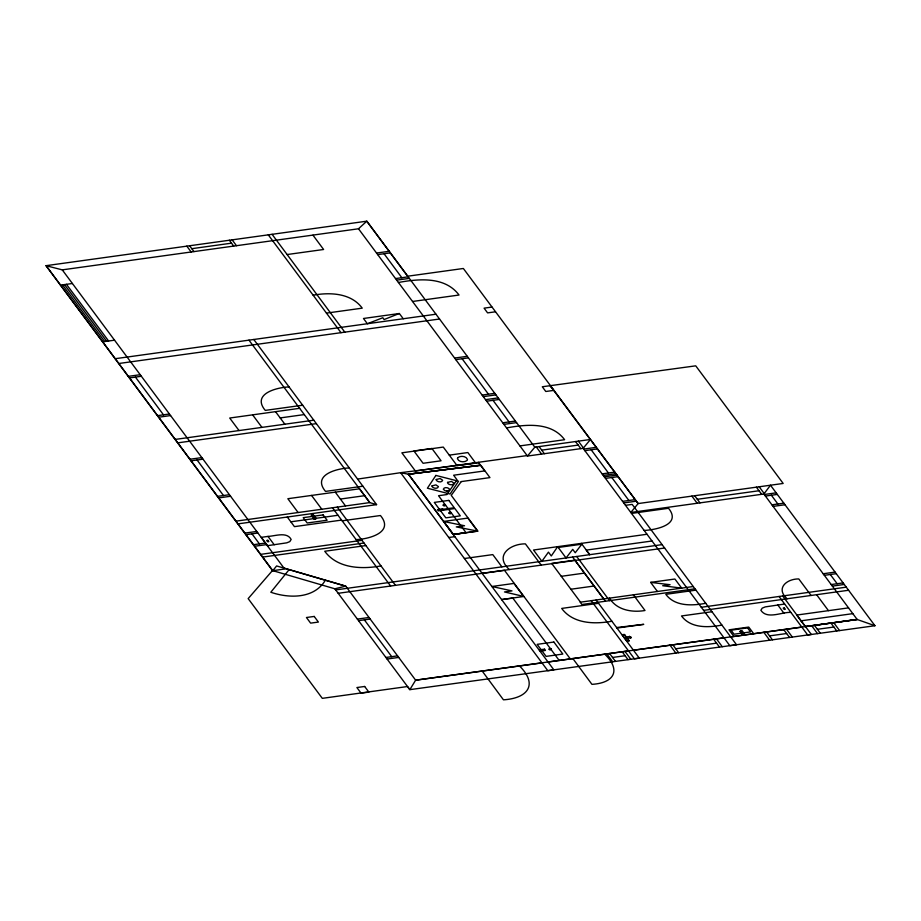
<?xml version="1.0" encoding="UTF-8"?>
<svg xmlns="http://www.w3.org/2000/svg" width="921" height="921" viewBox="0 0 921 921"><rect width="100%" height="100%" fill="white"/><g stroke="black" fill="none" stroke-linecap="round" stroke-linejoin="round"><path stroke-width="1.38" d="M742.545 631.472C740.576 634.201 738.4 629.216 742.361 631.207L744.629 634.35L742.395 634.661L740.219 631.737L742.453 631.426M550.793 649.178L549.192 649.247L550.677 649.04M445.591 505.169C443.611 507.885 441.447 502.912 445.396 504.904M451.428 513.02C449.448 515.748 447.284 510.764 451.232 512.755M581.899 544.127L575.234 552.738L572.724 549.365L566.047 557.953L557.654 546.671L551.288 555.962L548.444 552.14L541.882 561.28L533.512 550.021L647.003 534.261M272.8 570.663L276.611 565.943L345.709 586.136L415.636 680.182L541.997 662.89M289.136 569.604L270.809 592.249C289.194 598.535 314.176 598.926 325.389 580.195M284.013 568.142L345.709 586.136L334.853 588.795L272.455 570.548L46.05 265.674L62.26 269.865L358.499 228.776L527.457 456.045L534.825 447.192L590.488 439.467L583.12 448.32L729.835 645.679L736.535 644.746L632.186 504.397L625.497 505.33M272.455 570.548L248.163 598.615L322.304 698.348L407.519 686.525L409.833 689.656L874.95 625.727L770.486 485.217L763.877 494.001L857.175 619.488L874.95 625.727M358.499 228.776L366.8 221.178L534.825 447.192M314.142 517.89C311.931 520.423 319.38 518.592 314.602 517.832M399.288 313.508L384.115 319.541L382.791 317.745L367.375 323.732L363.473 318.482L399.357 313.508L403.26 318.758M447.974 491.031L449.736 489.523C448.815 487.37 443.945 486.702 443.312 489.27L445.211 490.847L447.974 491.031L446.777 491.112M453.27 534.479L477.539 531.106L467.856 518.086L443.588 521.447L453.27 534.479L465.991 532.637L438.534 495.717L446.961 494.542L457.023 479.806L453.627 475.224L484.711 470.919L480.532 465.312L408.406 474.211L400.6 472.692L357.59 479.093M191.787 248.682L231.516 243.167M60.521 285.142L72.391 283.495M287.133 254.541L323.616 249.487L312.99 235.189M376.539 253.045L389.192 251.295M377.702 254.61L390.354 252.861M395.523 278.579L408.164 276.83M396.686 280.145L409.327 278.384M398.436 282.494C418.71 278.729 445.096 276.288 459.038 295.031L412.55 301.478M313.128 295.18C330.109 292.153 351.097 292.993 362.252 308.155L326.46 313.117M102.668 341.829L114.538 340.183M115.217 358.706L435.967 314.211M491.964 307.061L484.078 308.155L487.589 312.887L495.486 311.793M118.786 363.507L439.536 319.011M128.33 376.355L140.199 374.709M129.504 377.921L141.374 376.275M454.617 358.062L467.258 356.312M455.78 359.627L468.421 357.866M289.067 386.924C276.876 387.384 251.398 393.808 265.248 410.398L302.664 405.217M157.549 415.636L169.418 413.99M158.711 417.213L170.581 415.567M299.659 408.314L229.709 418.03L239.023 430.544M280.191 417.927L304.31 414.577M482.144 395.074L494.784 393.325M175.22 439.421L313.796 420.195M483.306 396.64L495.947 394.89M485.528 399.645L498.18 397.895M177.776 442.851L316.352 423.637M486.691 401.211L499.343 399.449M189.956 459.245L201.826 457.599M191.119 460.811L202.988 459.165M502.751 422.797L515.392 421.047M503.914 424.362L516.554 422.612M506.562 427.92C525.926 424.351 551.253 421.749 564.619 439.708L519.928 445.902M349.301 467.949C337.132 468.409 311.678 474.822 325.504 491.4L362.886 486.219M449.275 455.135L467.868 452.556L475.627 462.998L457.035 465.577L443.277 447.076L401.867 452.821L415.394 471.011L527.111 455.573M541.732 450.15L578.204 445.085M217.552 496.35L229.421 494.704M218.714 497.916L230.584 496.269M527.457 456.045L583.638 448.251L578.353 441.147M583.684 449.091L596.336 447.33M584.847 450.657L597.499 448.895M340.402 499.055L364.681 495.682M235.983 521.148L369.816 502.59L359.547 488.786L287.847 498.71L298.093 512.502M238.009 523.865L376.585 504.639L253.793 339.481M602.104 473.866L614.756 472.116M603.267 475.432L615.919 473.682M604.314 476.825L616.955 475.075M290.852 521.804L338.019 515.265M605.477 478.39L618.118 476.641M244.871 533.098L256.74 531.452M341.599 520.089L294.432 526.639L287.294 517.026M342.151 520.826L380.454 515.518C394.637 532.499 368.63 539.142 356.116 539.614M246.034 534.664L257.903 533.017M267.999 536.402L261.322 537.334L267.516 545.681L286.765 542.837L289.804 541.606L291.151 539.453C286.903 531.348 274.838 536.206 267.999 536.402L274.205 544.748M253.494 544.691L265.363 543.045M254.657 546.257L266.526 544.61M622.561 501.369L635.202 499.619M623.724 502.935L636.365 501.185M260.678 554.361L361.965 540.316M262.692 557.078L363.991 543.022M697.324 499.297L759.042 490.743M365.867 545.554L324.733 551.253C337.523 568.625 361.596 569.42 381.006 565.92M448.78 537.496L454.836 536.655M764.257 494.496L776.161 492.85M631.518 513.423L668.542 508.288C681.989 524.82 655.51 529.897 644.17 530.45M765.42 496.062L777.324 494.416M771.925 504.823L783.84 503.177M773.087 506.389L785.003 504.743M464.403 558.517L492.793 554.603L501.899 566.852M558.253 547.465L581.934 544.184M652.022 540.995L586.286 550.113L589.636 554.626M335.681 589.912L662.107 544.633M338.191 593.297L664.617 548.018M482.167 573.415L504.478 570.318L570.329 658.906M561.28 576.316L584.455 573.092M514.194 583.396L491.883 586.493L511.984 590.902L504.478 591.95L523.911 596.463L501.6 599.559M570.893 589.233L594.068 586.021M357.371 619.096L369.01 617.484M501.657 599.606L512.813 598.063L559.197 660.449M358.545 620.662L370.173 619.05M650.652 582.383L674.909 579.021L681.678 588.128L662.694 585.733L670.085 584.708L650.652 582.383L657.421 591.489M693.248 586.527L580.195 602.207L581.899 604.498L694.952 588.818M598.558 603.301L561.683 608.424C573.104 623.92 594.609 624.392 611.889 621.238M695.931 590.142L665.802 594.321C674.943 606.663 692.212 605.822 705.716 603.29M823.178 573.76L835.082 572.102M824.341 575.326L836.245 573.668M831.203 584.547L843.106 582.901M832.365 586.113L844.269 584.467M701.284 607.273L846.272 587.161M703.586 610.37L848.575 590.257M711.991 611.74L681.494 615.965C690.75 628.467 708.237 627.662 721.914 625.094M385.911 657.479L397.55 655.856M387.073 659.033L398.712 657.421M784.496 604.061L765.259 606.893L762.22 608.136L760.873 610.278C767.193 619.798 781.917 611.878 790.702 612.407M616.575 627.535L643.744 624.346L616.966 628.064M622.619 635.398L624.887 635.087M624.357 637.735C630.966 634.845 635.271 638.506 624.783 638.299M848.54 607.872L796.7 615.067L805.276 626.602L857.117 619.419M626.499 640.613L628.79 640.325M800.982 620.835L852.834 613.639M548.018 662.003L628.513 650.894M730.733 636.941L801.823 627.086M805.461 626.579L857.175 619.488L415.636 680.182L409.833 689.656L334.853 588.795M612.546 657.456L625.117 655.729M675.738 648.775L716.561 643.157M769.519 635.881L786.626 633.533M817.399 629.296L833.873 627.04M633.429 650.203L724.033 637.873M478.782 462.791L400.6 472.692L547.799 670.695L553.866 669.855L408.406 474.211L480.417 465.093L478.46 462.33M477.515 531.095L456.298 526.893L464.541 525.753L443.588 521.447M376.585 504.639L369.735 502.601L248.958 340.16M771.372 495.245L777.888 504.006M830.293 574.497L837.154 583.718M759.18 486.783L764.488 493.921L630.804 512.467L638.138 503.568L783.172 483.456L695.735 365.833L542.285 386.762L545.796 391.494L553.694 390.4L550.171 385.669L638.138 503.568L463.355 268.483L407.658 276.208L366.8 221.178L46.05 265.674L272.812 570.675L284.681 569.028L62.26 269.865M756.383 487.174L761.69 494.312M816.674 594.805L828.463 610.658M811.079 595.45L798.795 578.941C786.764 578.745 775.252 588.404 787.167 598.777M782.712 595.979L811.332 634.465L807.682 634.972L779.074 596.486M777.808 604.982L784.013 613.328M694.676 495.728L699.972 502.866M691.878 496.12L697.185 503.257M753.677 633.706L748.75 627.074L728.983 629.826L733.91 636.446M591.167 449.782L608.424 472.991M611.797 477.515L628.882 500.494M575.567 441.539L580.84 448.631M539.096 446.593L544.369 453.696M536.298 446.984L541.583 454.076M384.034 253.736L401.844 277.705M462.1 358.741L488.464 394.2M493.023 400.336L509.071 421.922M633.36 594.828L645.011 610.508C632.197 612.695 616.702 610.197 609.529 598.132M581.324 543.367L589.728 554.672M576.696 556.48L609.541 600.665M572.609 557.044L605.454 601.229M603.681 598.949L574.842 560.175L551.667 563.387L580.495 602.161M626.625 637.424L624.392 634.419L622.124 634.73L627.028 641.327L629.296 641.016L627.051 637.988M596.106 599.997L639.312 658.124L634.396 658.803L591.19 600.676M541.214 565.137L525.396 543.874C510.188 543.689 493.99 555.766 509.348 569.558M272.086 234.314L344.822 332.159M268.276 234.843L341.012 332.688M514.413 584.018L523.255 595.91M443.554 510.176L442.621 508.922L437.417 509.647L438.35 510.902L454.847 508.507L460.304 515.852L445.833 517.855L440.376 510.522M232.138 239.863L236.478 245.7M229.352 240.243L233.692 246.091M189.611 245.757L193.951 251.594M186.825 246.149L191.165 251.986M275.529 411.664L284.854 424.19M335.256 492.136L345.536 505.963M337.282 507.103L395.454 585.353M332.446 507.77L390.619 586.021M252.619 414.853L261.932 427.367M311.551 495.429L321.797 509.209M364.359 619.856L391.724 656.661M66.462 284.324L108.597 341M135.433 377.092L163.478 414.818M197.059 459.982L223.481 495.533M251.974 533.846L259.423 543.874M64.482 284.589L106.629 341.277M62.501 284.865L104.649 341.553M833.747 622.711L839.584 630.586M786.499 629.204L792.336 637.079M783.713 629.596L789.539 637.47M713.648 639.22L719.474 647.095M609.633 653.519L615.458 661.393M606.847 653.91L612.672 661.785M572.874 658.573L591.938 684.349C614.376 683.002 621.272 670.2 604.786 654.186M830.961 623.103L836.786 630.977M814.486 625.359L820.312 633.245M811.689 625.75L817.514 633.625M766.617 631.944L772.431 639.819M763.82 632.324L769.645 640.199M716.446 638.84L722.271 646.715M672.825 644.838L678.65 652.713M670.039 645.218L675.853 653.093M624.991 651.412L630.816 659.286M622.205 651.792L628.03 659.666M519.444 665.918C538.348 684.487 527.975 698.302 503.453 699.822L482.178 671.041M447.583 482.397L447.525 482.903C448.458 485.045 453.316 485.724 453.961 483.157L451.463 481.418L447.583 482.397M432.053 485.862L431.995 486.369C432.928 488.51 437.786 489.189 438.431 486.622L435.932 484.883L432.053 485.862M436.266 479.496L436.22 480.002C437.141 482.155 441.999 482.823 442.644 480.255L440.146 478.529L436.266 479.496M315.707 518.569L314.107 518.627L315.707 518.569M444.993 505.18L443.392 505.249L444.993 505.18M450.83 513.043L449.229 513.101L450.83 513.043M551.391 649.155C548.951 651.953 547.696 646.53 551.391 649.155M740.403 631.299L741.946 631.495L740.403 631.299M457.795 457.679L457.415 458.646C458.623 462.192 464.426 462.676 467.108 460.454L467.488 459.487C466.279 455.953 460.477 455.458 457.795 457.679M630.897 637.816L629.446 636.411L630.897 637.816M435.886 475.42L427.402 488.211L450.07 494.024L458.554 481.223L435.886 475.42M461.271 481.579L451.232 495.337L477.872 531.164L453.339 534.376L408.406 474.211L480.797 465.301L489.949 477.608L461.271 481.579M431.914 448.492L413.932 450.979L423.073 463.286L441.067 460.788L431.914 448.492M313.382 514.77L311.16 515.081L313.324 518.005L315.558 517.694L313.382 514.77M323.156 514.908L303.228 517.671L307.2 523.001L327.116 520.238L323.156 514.908M448.78 500.402L434.309 502.406L439.766 509.75L454.237 507.736L448.78 500.402M267.838 540.305L266.71 540.454L267.689 541.778L268.817 541.629L267.838 540.305M314.199 616.437L306.44 617.507L310.619 623.137L318.39 622.066L314.199 616.437M784.324 607.952L783.195 608.113L784.185 609.437L785.314 609.276L784.324 607.952M553.889 642.041L537.15 644.355L546.095 656.385L562.823 654.06L553.889 642.041M544.541 649.167L539.338 649.892L540.27 651.147L545.474 650.422L544.541 649.167M747.541 627.892L731.067 630.183L734.049 634.201L750.523 631.91L747.541 627.892M364.658 686.467L356.888 687.538L361.078 693.179L368.849 692.097L364.658 686.467"/></g></svg>
